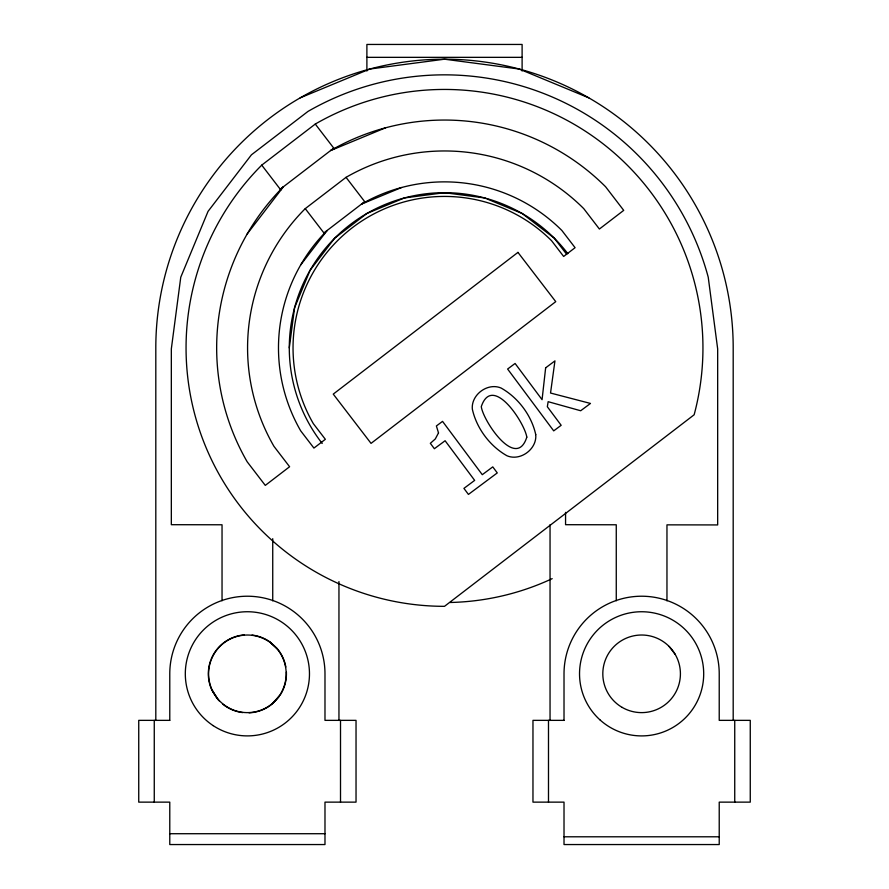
<?xml version="1.0" encoding="UTF-8"?>
<svg xmlns="http://www.w3.org/2000/svg" width="889" height="889" viewBox="0 0 889 889"><rect width="100%" height="100%" fill="white"/><g stroke="black" fill="none" stroke-linecap="round" stroke-linejoin="round"><path stroke-width="1.33" d="M289.292 347.888L294.581 307.716L310.083 270.278L334.753 238.13L366.89 213.471L404.328 197.958L444.5 192.68L484.672 197.958L522.11 213.471L554.247 238.13L566.582 254.21M247.186 233.963L283.391 186.779A227.84 227.84 0 0 0 247.186 461.802L265.289 485.394L289.603 466.736L273.956 446.345A196.925 196.925 0 0 1 305.249 208.637L346.043 177.344A196.925 196.925 0 0 1 583.751 208.637L599.397 229.029L623.711 210.371L605.609 186.779A227.84 227.84 0 0 0 330.586 150.574L385.537 127.816M300.726 264.878L327.108 230.495A166.01 166.01 0 0 0 300.726 430.887L313.917 448.078L325.352 439.31L313.317 423.62A151.486 151.486 0 0 1 551.613 240.763L563.648 256.454L575.083 247.687L561.892 230.495A166.01 166.01 0 0 0 361.49 204.114L401.528 187.523M272.323 703.543L279.168 696.076M279.379 696.22L272.49 703.744A39.06 39.06 0 0 1 249.087 712.845M261.744 165.132L315.273 124.06A258.455 258.455 0 0 1 694.142 414.774L444.5 606.331A258.455 258.455 0 0 1 261.744 165.132L280.88 190.057M280.224 189.213L333.753 148.141M323.907 232.951L364.69 201.659M300.16 97.868L369.78 69.031L444.5 59.196L519.22 69.031L588.84 97.868M366.89 57.341L522.11 57.341M438.61 192.68L450.39 192.68M169.777 833.715L324.985 833.715M564.015 836.793L719.223 836.793M252.054 635.046A39.06 39.06 0 0 1 269.789 641.825L277.301 648.714A39.06 39.06 0 0 1 285.847 667.039M269.723 641.914L277.224 648.781M315.273 124.06L334.408 148.985M346.043 177.344L365.357 202.514M669.05 646.381L675.218 654.415M305.249 208.637L324.574 233.807M212.215 690.22L217.661 698.765M216.849 697.965L211.982 690.331A39.06 39.06 0 0 1 210.682 660.46M734.736 720.357L734.736 802.134M733.192 720.423L733.192 347.888A288.692 288.692 0 0 0 444.5 59.196A288.692 288.692 0 0 0 155.808 347.888L155.808 720.423M666.961 600.864L666.961 524.854L717.667 524.932L717.667 348.899L708.233 277.212A273.034 273.034 0 0 0 307.983 111.425L251.431 154.819L208.048 211.371L180.767 277.212L171.333 348.899L171.333 524.699L222.039 524.777L222.039 600.786M616.266 600.786L616.266 524.777L565.56 524.699L565.56 512.364M550.047 524.677L550.047 720.29M548.491 720.357L548.491 802.134M522.11 71.031L522.11 44.45L366.89 44.45L366.89 71.031M340.509 720.357L340.509 802.134M338.953 581.562L338.953 720.29M272.734 538.678L272.734 600.864M154.264 720.357L154.264 802.134M322.196 443.444A155.208 155.208 0 0 1 486.305 198.414M487.594 198.78A155.208 155.208 0 0 1 567.838 253.665M552.18 578.661A254.665 254.665 0 0 1 450.012 602.486M286.402 672.117A39.06 39.06 0 0 1 280.091 695.176M242.719 712.6A39.06 39.06 0 0 1 222.95 704.288M219.161 700.821A39.06 39.06 0 0 1 217.461 698.932M211.138 659.282A39.06 39.06 0 0 1 244.397 634.879M535.734 434.577C537.178 449.012 520.376 461.48 506.997 455.779C489.917 446.145 476.56 428.32 472.337 409.151C470.948 394.705 487.783 382.248 501.152 388.071C518.209 397.683 531.533 415.452 535.734 434.577M545.646 367.824L542.068 399.672L515.087 363.468L507.619 369.035L553.703 430.865L561.17 425.298L547.335 406.74L548.146 401.684L580.673 410.751L590.485 403.439L550.535 393.038L554.947 360.89L545.646 367.824M526.81 437.144C516.231 470.703 483.083 420.819 481.282 406.629C492.362 373.413 524.588 422.564 526.81 437.144M438.51 432.899L435.299 438.955L430.343 443.322L434.377 448.723L445.1 440.733L474.659 480.382L463.925 488.383L468.436 494.417L497.273 472.915L492.773 466.881L482.283 474.693L442.544 421.375L436.388 425.964L438.51 432.899M517.954 252.387L333.253 394.116L371.046 443.378L555.747 301.649L517.954 252.387M169.777 720.357L138.74 720.357L138.74 802.134L169.777 802.134L169.777 844.55L324.985 844.55L324.985 802.134L356.033 802.134L356.033 720.357L324.985 720.357L324.985 673.818A77.61 77.61 0 0 0 247.386 596.219A77.61 77.61 0 0 0 169.777 673.818L169.777 720.357M564.015 720.357L532.967 720.357L532.967 802.134L564.015 802.134L564.015 844.55L719.223 844.55L719.223 802.134L750.26 802.134L750.26 720.357L719.223 720.357L719.223 673.818A77.61 77.61 0 0 0 641.614 596.219A77.61 77.61 0 0 0 564.015 673.818L564.015 720.357M600.275 720.146A62.086 62.086 0 0 0 702.399 686.464A62.086 62.086 0 0 0 622.167 614.866A62.086 62.086 0 0 0 600.275 720.146M213.193 725.635A62.086 62.086 0 0 0 309.361 677.529A62.086 62.086 0 0 0 219.605 618.299A62.086 62.086 0 0 0 213.193 725.635M622.211 707.422A38.805 38.805 0 0 0 680.418 673.818A38.805 38.805 0 0 0 622.211 640.213A38.805 38.805 0 0 0 622.211 707.422M225.128 705.61A38.805 38.805 0 0 0 286.036 677.207A38.805 38.805 0 0 0 230.984 638.658A38.805 38.805 0 0 0 225.128 705.61"/></g></svg>
